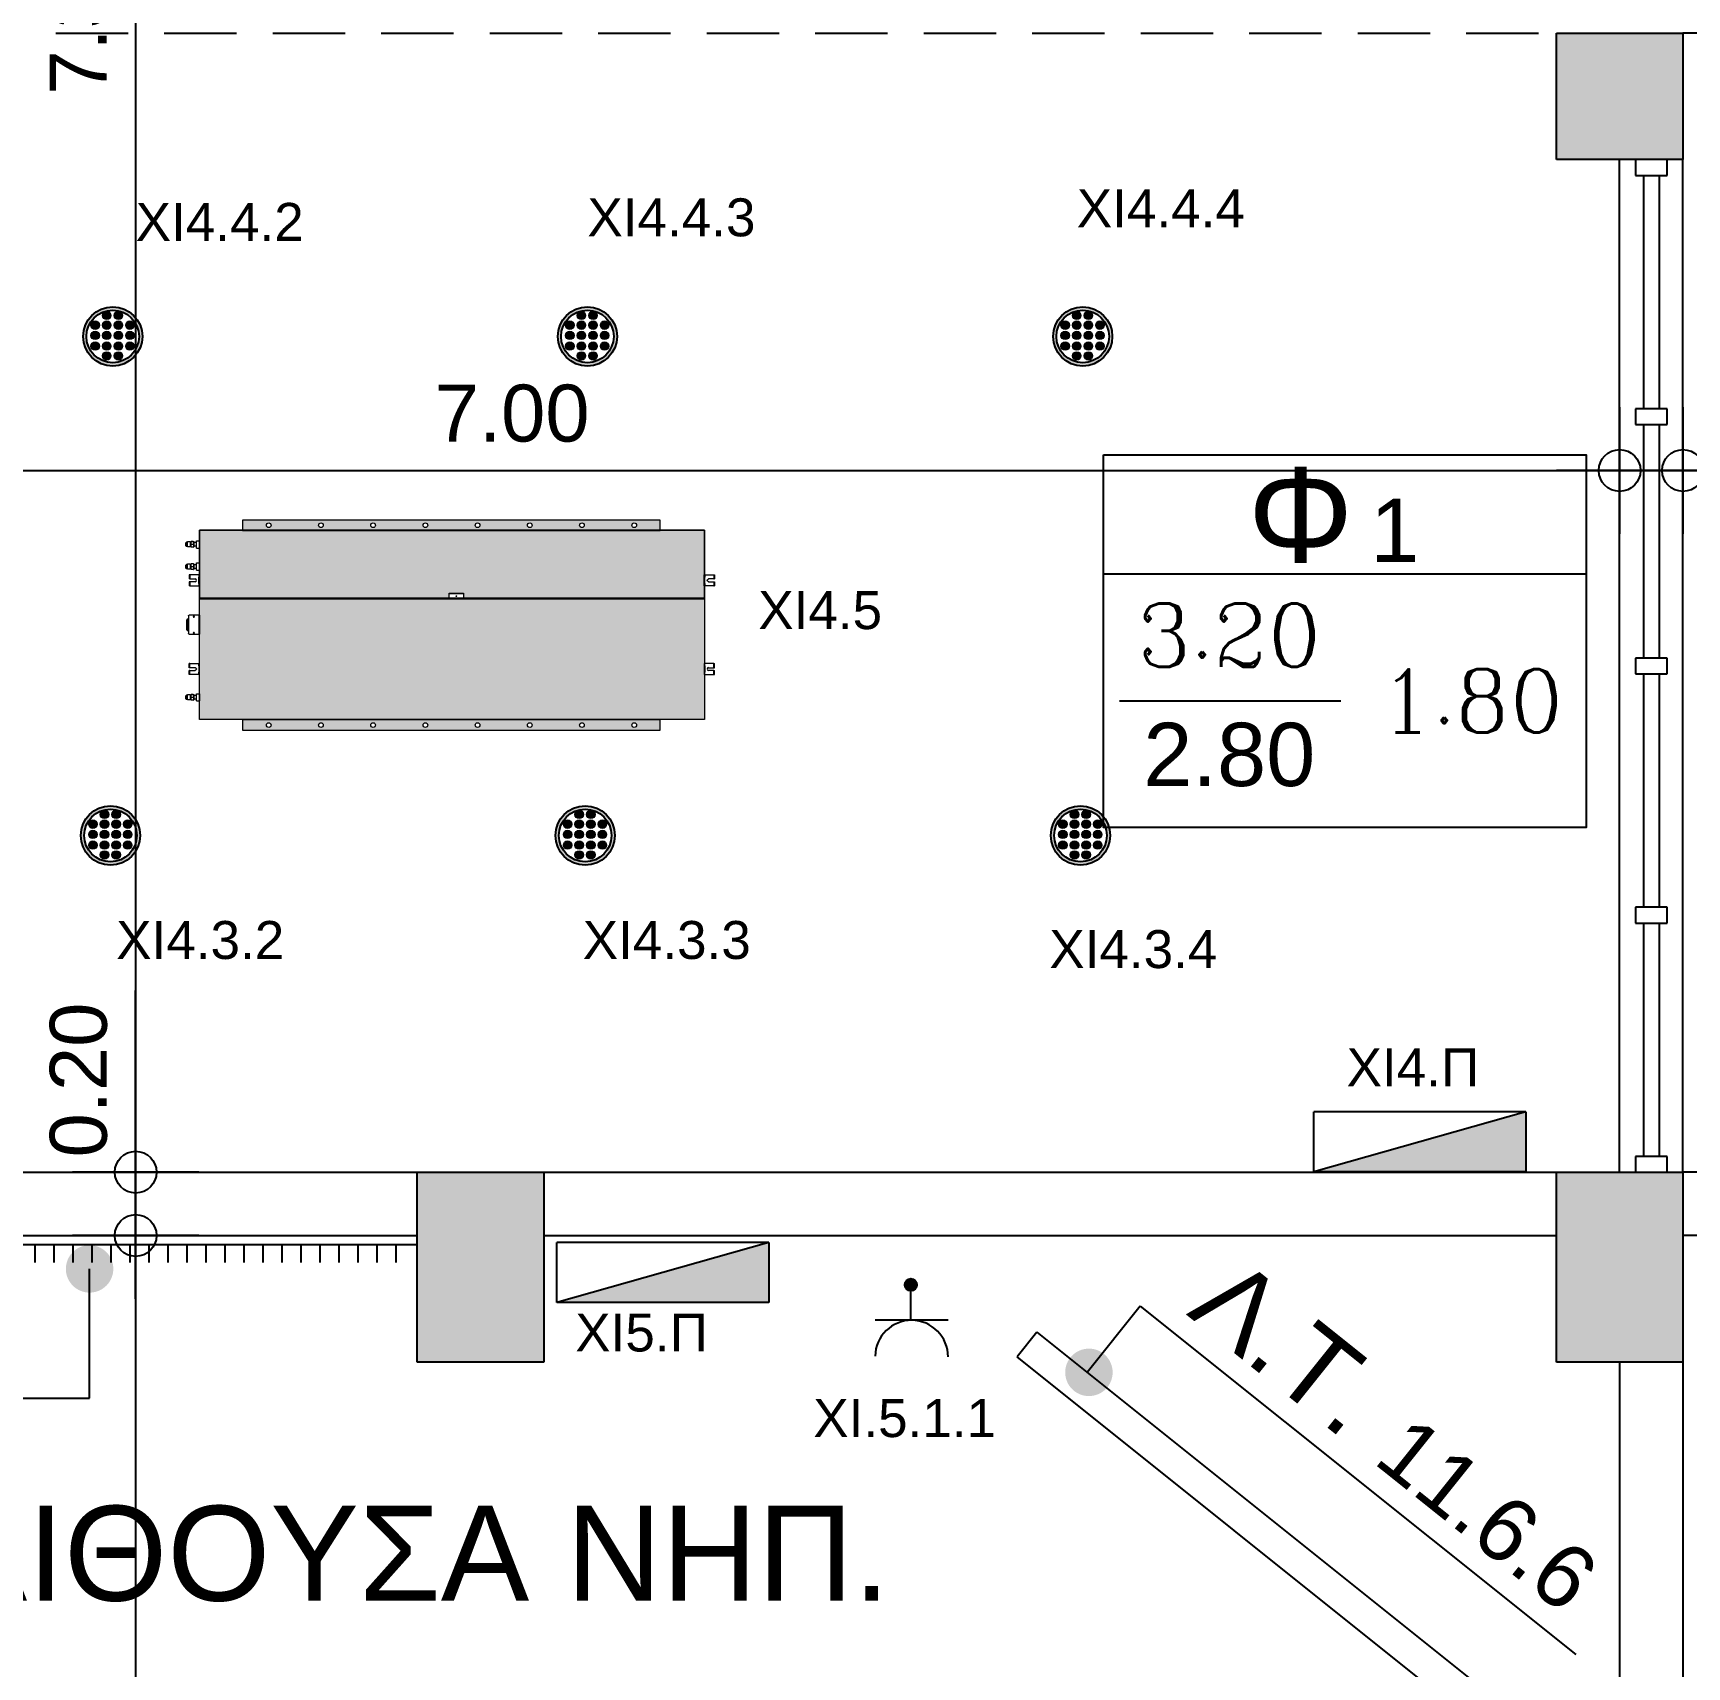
# Model space of a CAD drawing. Header units: metres. Extents: x 0 to 132, y -109 to 310.
# Drawn here: x 24.4 to 29.63, y 20.22 to 25.38 of the extents above; entities that cross this region are included whole.
import ezdxf

# ---------------------------------------------------------------- set-up
doc = ezdxf.new("R2010")
doc.units = ezdxf.units.M
doc.header["$LTSCALE"] = 0.036
doc.linetypes.add('HIDDEN', pattern=[9.525, 6.35, -3.175])
doc.layers.get('0').update_dxf_attribs({"color": 252})
doc.layers.get('Defpoints').update_dxf_attribs({"color": 252})
for name, color, linetype in [('arxitektonika', 254, 'Continuous'), ('DIMBLK', 252, 'Continuous'), ('electext', 20, 'Continuous'), ('Epipla', 252, 'Continuous'), ('HLEK-SYMBOL', 3, 'Continuous'), ('HLEK_FL001_SYMBOLS', 230, 'Continuous'), ('mihanologika text', 20, 'Continuous'), ('Parathira', 252, 'Continuous')]:
    doc.layers.add(name, color=color, linetype=linetype)
doc.layers.add('axel', color=170, linetype='Continuous', lineweight=0)
doc.styles.add('COMU-N', font='arial.ttf')
doc.styles.get("Standard").update_dxf_attribs({"font": 'arial.ttf'})
doc.styles.add('W4MS2', font='W4MS2.shx')
doc.dimstyles.new('CADWDOT', dxfattribs={"dimscale": 0.1, "dimtxt": 1.8, "dimasz": 0.08, "dimexe": 2, "dimexo": 0, "dimgap": 0.09, "dimtad": 0, "dimrnd": 0.001, "dimzin": 0, "dimdsep": 46, "dimtxsty": 'Standard', "dimblk1": 'ARTDIM', "dimblk2": 'ARTDIM', "dimsah": 1, "dimcen": 0.09, "dimdle": 0.05, "dimse1": 1, "dimse2": 1, "dimadec": 0, "dimazin": 0, "dimtfac": 1, "dimtmove": 0, "dimatfit": 3, "dimldrblk": 'ARTDIM', "dimfxl": 2, "dimtvp": 0.9999, "dimtolj": 1, "dimtzin": 0, "dimarcsym": 0})

# ---------------------------------------------------------------- blocks, each defined once
blk = doc.blocks.new('ARTDIM')
at = {"layer": 'DIMBLK'}
for p, q in [((0, -24.9975), (0, 24.9975)), ((-24.9975, 0), (24.9975, 0))]:
    blk.add_line(p, q, dxfattribs=at)
blk.add_circle((0, 0), 8.25, dxfattribs=at)
blk = doc.blocks.new('*D211')
at = {"layer": 'arxitektonika', "color": 0, "lineweight": -2}
blk.add_line((22.4262, 24.0007), (29.4102, 24.0007), dxfattribs=at)
at = {"layer": 'Defpoints', "color": 0, "transparency": 16777216}
for p in [(22.4182, 24.983), (29.4182, 24.983), (29.4182, 24.0007)]:
    blk.add_point(p, dxfattribs=at)
at = {"layer": 'arxitektonika', "color": 0, "lineweight": -2, "xscale": 0.008, "yscale": 0.008, "zscale": 0.008, "rotation": 180}
blk.add_blockref('ARTDIM', (22.4182, 24.0007), dxfattribs=at)
at = {"layer": 'arxitektonika', "color": 0, "lineweight": -2, "xscale": 0.008, "yscale": 0.008, "zscale": 0.008}
blk.add_blockref('ARTDIM', (29.4182, 24.0007), dxfattribs=at)
at = {"layer": 'arxitektonika', "color": 0, "insert": (25.9182, 24.1807), "char_height": 0.18, "attachment_point": 5}
blk.add_mtext('\\A1;7.00', dxfattribs=at)
blk = doc.blocks.new('*D212')
at = {"layer": 'arxitektonika', "color": 0, "lineweight": -2}
blk.add_line((24.7283, 29.075), (24.7283, 21.791), dxfattribs=at)
at = {"layer": 'Defpoints', "color": 0, "transparency": 16777216}
for p in [(29.2182, 29.083), (24.7283, 21.783), (29.2182, 21.783)]:
    blk.add_point(p, dxfattribs=at)
at = {"layer": 'arxitektonika', "color": 0, "lineweight": -2, "xscale": 0.008, "yscale": 0.008, "zscale": 0.008}
for p, rotation in [((24.7283, 29.083), 90), ((24.7283, 21.783), 270)]:
    blk.add_blockref('ARTDIM', p, dxfattribs=dict(at, rotation=rotation))
at = {"layer": 'arxitektonika', "color": 0, "insert": (24.5483, 25.433), "char_height": 0.18, "attachment_point": 5, "rotation": 90}
blk.add_mtext('\\A1;7.30', dxfattribs=at)
blk = doc.blocks.new('*D213')
at = {"layer": 'arxitektonika', "color": 0, "lineweight": -2}
for p, q in [((29.4262, 24.0007), (29.6102, 24.0007)), ((29.6182, 24.0007), (30.1927, 24.0007))]:
    blk.add_line(p, q, dxfattribs=at)
at = {"layer": 'Defpoints', "color": 0, "transparency": 16777216}
for p in [(29.4182, 24.983), (29.6182, 24.983), (29.6182, 24.0007)]:
    blk.add_point(p, dxfattribs=at)
at = {"layer": 'arxitektonika', "color": 0, "lineweight": -2, "xscale": 0.008, "yscale": 0.008, "zscale": 0.008, "rotation": 180}
blk.add_blockref('ARTDIM', (29.4182, 24.0007), dxfattribs=at)
at = {"layer": 'arxitektonika', "color": 0, "lineweight": -2, "xscale": 0.008, "yscale": 0.008, "zscale": 0.008}
blk.add_blockref('ARTDIM', (29.6182, 24.0007), dxfattribs=at)
at = {"layer": 'arxitektonika', "color": 0, "insert": (29.9095, 24.1807), "char_height": 0.18, "attachment_point": 5}
blk.add_mtext('\\A1;0.20', dxfattribs=at)
blk = doc.blocks.new('*D214')
at = {"layer": 'arxitektonika', "color": 0, "lineweight": -2}
blk.add_line((24.7283, 21.575), (24.7283, 14.491), dxfattribs=at)
at = {"layer": 'Defpoints', "color": 0, "transparency": 16777216}
for p in [(27.6182, 21.583), (24.7283, 14.483), (27.6182, 14.483)]:
    blk.add_point(p, dxfattribs=at)
at = {"layer": 'arxitektonika', "color": 0, "lineweight": -2, "xscale": 0.008, "yscale": 0.008, "zscale": 0.008}
for p, rotation in [((24.7283, 21.583), 90), ((24.7283, 14.483), 270)]:
    blk.add_blockref('ARTDIM', p, dxfattribs=dict(at, rotation=rotation))
at = {"layer": 'arxitektonika', "color": 0, "insert": (24.5483, 18.033), "char_height": 0.18, "attachment_point": 5, "rotation": 90}
blk.add_mtext('\\A1;7.10', dxfattribs=at)
blk = doc.blocks.new('*D215')
at = {"layer": 'arxitektonika', "color": 0, "lineweight": -2}
for p, q in [((24.7283, 21.783), (24.7283, 22.3576)), ((24.7283, 21.591), (24.7283, 21.775))]:
    blk.add_line(p, q, dxfattribs=at)
at = {"layer": 'Defpoints', "color": 0, "transparency": 16777216}
for p in [(24.7283, 21.783), (27.0036, 21.783), (27.0036, 21.583)]:
    blk.add_point(p, dxfattribs=at)
at = {"layer": 'arxitektonika', "color": 0, "lineweight": -2, "xscale": 0.008, "yscale": 0.008, "zscale": 0.008}
for p, rotation in [((24.7283, 21.783), 90), ((24.7283, 21.583), 270)]:
    blk.add_blockref('ARTDIM', p, dxfattribs=dict(at, rotation=rotation))
at = {"layer": 'arxitektonika', "color": 0, "insert": (24.5483, 22.0743), "char_height": 0.18, "attachment_point": 5, "rotation": 90}
blk.add_mtext('\\A1;0.20', dxfattribs=at)
blk = doc.blocks.new('A$C0FDF5983')
at = {"layer": 'Epipla'}
for p, q in [((3.6, 0.0699), (0.4, 0.0699)), ((2.3919, 0.0699), (2.3919, 0.0147)), ((2.4519, 0.0699), (2.4519, 0.0147)), ((2.5119, 0.0699), (2.5119, 0.0147)), ((2.5719, 0.0699), (2.5719, 0.0147)), ((2.6319, 0.0699), (2.6319, 0.0147)), ((2.6919, 0.0699), (2.6919, 0.0147)), ((2.7519, 0.0699), (2.7519, 0.0147)), ((2.8119, 0.0699), (2.8119, 0.0147)), ((2.8719, 0.0699), (2.8719, 0.0147)), ((2.9319, 0.0699), (2.9319, 0.0147)), ((2.9919, 0.0699), (2.9919, 0.0147)), ((3.0519, 0.0699), (3.0519, 0.0147)), ((3.1119, 0.0699), (3.1119, 0.0147)), ((3.1719, 0.0699), (3.1719, 0.0147)), ((3.2319, 0.0699), (3.2319, 0.0147)), ((3.2919, 0.0699), (3.2919, 0.0147)), ((3.3519, 0.0699), (3.3519, 0.0147)), ((3.4119, 0.0699), (3.4119, 0.0147)), ((3.4719, 0.0699), (3.4719, 0.0147)), ((3.5319, 0.0699), (3.5319, 0.0147)), ((5.5581, -0.2053), (5.4957, -0.2834)), ((5.5581, -0.2053), (7.2763, -1.5793)), ((7.2139, -1.6574), (5.4957, -0.2834))]:
    blk.add_line(p, q, dxfattribs=at)
blk = doc.blocks.new('*D236')
at = {"layer": 'arxitektonika', "color": 0, "lineweight": -2}
blk.add_line((29.6262, 24.0007), (40.8102, 24.0007), dxfattribs=at)
at = {"layer": 'Defpoints', "color": 0, "transparency": 16777216}
for p in [(29.6182, 24.983), (40.8182, 24.983), (40.8182, 24.0007)]:
    blk.add_point(p, dxfattribs=at)
at = {"layer": 'arxitektonika', "color": 0, "lineweight": -2, "xscale": 0.008, "yscale": 0.008, "zscale": 0.008, "rotation": 180}
blk.add_blockref('ARTDIM', (29.6182, 24.0007), dxfattribs=at)
at = {"layer": 'arxitektonika', "color": 0, "lineweight": -2, "xscale": 0.008, "yscale": 0.008, "zscale": 0.008}
blk.add_blockref('ARTDIM', (40.8182, 24.0007), dxfattribs=at)
at = {"layer": 'arxitektonika', "color": 0, "insert": (35.2182, 24.1807), "char_height": 0.18, "attachment_point": 5}
blk.add_mtext('\\A1;11.20', dxfattribs=at)
blk = doc.blocks.new('A$C66E17A82')
at = {"layer": 'Parathira'}
for p, q in [((0, 0.05), (0, -0.05)), ((0.05, 0.05), (0, 0.05)), ((0.05, -0.05), (0.05, 0.05)), ((0.05, 0.025), (0.7875, 0.025)), ((0.7875, 0.05), (0.7875, -0.05)), ((0.8375, 0.05), (0.7875, 0.05)), ((0.8375, -0.05), (0.8375, 0.05)), ((0.8375, 0.025), (1.575, 0.025)), ((1.575, 0.05), (1.575, -0.05)), ((1.625, 0.05), (1.575, 0.05)), ((1.625, -0.05), (1.625, 0.05)), ((1.625, 0.025), (2.3625, 0.025)), ((2.3625, 0.05), (2.3625, -0.05)), ((2.4125, 0.05), (2.3625, 0.05)), ((2.4125, -0.05), (2.4125, 0.05)), ((2.4125, 0.025), (3.15, 0.025)), ((3.15, 0.05), (3.15, -0.05)), ((3.2, 0.05), (3.15, 0.05)), ((3.2, -0.05), (3.2, 0.05)), ((0, -0.05), (0.05, -0.05)), ((0.05, -0.025), (0.7875, -0.025)), ((0.7875, -0.05), (0.8375, -0.05)), ((0.8375, -0.025), (1.575, -0.025)), ((1.575, -0.05), (1.625, -0.05)), ((1.625, -0.025), (2.3625, -0.025)), ((2.3625, -0.05), (2.4125, -0.05)), ((2.4125, -0.025), (3.15, -0.025)), ((3.15, -0.05), (3.2, -0.05))]:
    blk.add_line(p, q, dxfattribs=at)
blk = doc.blocks.new('A$C62FE4597')
blk.add_blockref('A$C66E17A82', (0, -0.1))
blk = doc.blocks.new('gJ6_a28')
at = {"layer": 'HLEK-SYMBOL', "color": 0, "linetype": 'Continuous'}
for p, q in [((-0.67, 0), (-0.67, 0.19)), ((-0.67, 0.19), (0, 0.19)), ((-0.67, 0), (0, 0.19)), ((0, 0.19), (0, 0)), ((-0.67, 0), (0, 0))]:
    blk.add_line(p, q, dxfattribs=at)
at = {"layer": 'HLEK-SYMBOL', "color": 0}
blk.add_solid([(-0.67, 0.19), (0, 0.19), (-0.67, 0)], dxfattribs=at)
at = {"layer": 'HLEK-SYMBOL', "color": 0, "style": 'W4MS2', "flags": 8}
blk.add_attdef('NODE_NUMBER', (0.018, 0.0914), '', height=0.1, dxfattribs=at)
blk.add_attdef('NODE_NUMBER', (0.018, 0.0914), '', height=0.1, dxfattribs=at)
blk = doc.blocks.new('gJ6_a14')
at = {"linetype": 'Continuous'}
for p, q in [((-0.1176, 0.1119), (0.113, 0.1119)), ((0, 0.1119), (0, 0))]:
    blk.add_line(p, q, dxfattribs=at)
blk.add_arc((-0.0023, 0.2279), 0.1153, 180, 358.9566, dxfattribs=at)
blk = doc.blocks.new('*X789')
at = {"color": 0}
for p, q in [((15.598, 2.587), (15.737, 2.727)), ((15.598, 2.622), (15.702, 2.727)), ((15.605, 2.559), (15.765, 2.719)), ((15.617, 2.536), (15.789, 2.707)), ((15.633, 2.516), (15.808, 2.691)), ((15.636, 2.678), (15.645, 2.687)), ((15.649, 2.691), (15.658, 2.7)), ((15.662, 2.705), (15.671, 2.714)), ((15.667, 2.674), (15.676, 2.683)), ((15.676, 2.718), (15.678, 2.721)), ((15.68, 2.687), (15.689, 2.696)), ((15.693, 2.7), (15.702, 2.709)), ((15.707, 2.714), (15.715, 2.722)), ((15.711, 2.683), (15.72, 2.691)), ((15.72, 2.727), (15.721, 2.728)), ((15.724, 2.696), (15.733, 2.705)), ((15.738, 2.709), (15.746, 2.718)), ((15.742, 2.678), (15.751, 2.687)), ((15.751, 2.722), (15.752, 2.724)), ((15.755, 2.691), (15.764, 2.7)), ((15.768, 2.705), (15.777, 2.714)), ((15.773, 2.674), (15.782, 2.683)), ((15.786, 2.687), (15.795, 2.696)), ((15.601, 2.607), (15.609, 2.616)), ((15.604, 2.646), (15.605, 2.647)), ((15.605, 2.577), (15.614, 2.585)), ((15.609, 2.652), (15.618, 2.66)), ((15.611, 2.547), (15.618, 2.554)), ((15.614, 2.621), (15.623, 2.63)), ((15.618, 2.59), (15.627, 2.599)), ((15.623, 2.665), (15.631, 2.674)), ((15.623, 2.559), (15.631, 2.568)), ((15.627, 2.634), (15.636, 2.643)), ((15.627, 2.528), (15.636, 2.537)), ((15.631, 2.603), (15.64, 2.612)), ((15.636, 2.572), (15.645, 2.581)), ((15.64, 2.647), (15.649, 2.656)), ((15.64, 2.541), (15.649, 2.55)), ((15.645, 2.616), (15.654, 2.625)), ((15.645, 2.51), (15.654, 2.519)), ((15.649, 2.585), (15.658, 2.594)), ((15.653, 2.501), (15.824, 2.672)), ((15.654, 2.66), (15.662, 2.669)), ((15.654, 2.554), (15.662, 2.563)), ((15.658, 2.63), (15.667, 2.638)), ((15.658, 2.523), (15.667, 2.532)), ((15.662, 2.599), (15.671, 2.607)), ((15.664, 2.494), (15.671, 2.501)), ((15.667, 2.568), (15.676, 2.577)), ((15.671, 2.643), (15.68, 2.652)), ((15.671, 2.537), (15.68, 2.546)), ((15.676, 2.489), (15.836, 2.648)), ((15.676, 2.612), (15.685, 2.621)), ((15.676, 2.506), (15.685, 2.515)), ((15.68, 2.581), (15.689, 2.59)), ((15.685, 2.656), (15.693, 2.665)), ((15.685, 2.55), (15.693, 2.559)), ((15.689, 2.625), (15.698, 2.634)), ((15.689, 2.519), (15.698, 2.528)), ((15.693, 2.594), (15.702, 2.603)), ((15.693, 2.488), (15.702, 2.497)), ((15.698, 2.669), (15.707, 2.678)), ((15.698, 2.563), (15.707, 2.572)), ((15.702, 2.638), (15.711, 2.647)), ((15.702, 2.532), (15.711, 2.541)), ((15.705, 2.482), (15.843, 2.62)), ((15.707, 2.607), (15.715, 2.616)), ((15.707, 2.501), (15.715, 2.51)), ((15.711, 2.577), (15.72, 2.585)), ((15.715, 2.652), (15.724, 2.66)), ((15.715, 2.546), (15.724, 2.554)), ((15.72, 2.621), (15.729, 2.63)), ((15.72, 2.515), (15.729, 2.523)), ((15.724, 2.59), (15.733, 2.599)), ((15.724, 2.484), (15.733, 2.493)), ((15.729, 2.665), (15.738, 2.674)), ((15.729, 2.559), (15.738, 2.568)), ((15.733, 2.634), (15.742, 2.643)), ((15.733, 2.528), (15.742, 2.537)), ((15.738, 2.603), (15.746, 2.612)), ((15.738, 2.497), (15.746, 2.506)), ((15.741, 2.482), (15.842, 2.584)), ((15.742, 2.572), (15.751, 2.581)), ((15.746, 2.647), (15.755, 2.656)), ((15.746, 2.541), (15.755, 2.55)), ((15.751, 2.616), (15.76, 2.625)), ((15.751, 2.51), (15.76, 2.519)), ((15.755, 2.585), (15.764, 2.594)), ((15.76, 2.66), (15.768, 2.669)), ((15.76, 2.554), (15.768, 2.563)), ((15.764, 2.63), (15.773, 2.638)), ((15.764, 2.523), (15.773, 2.532)), ((15.768, 2.599), (15.777, 2.607)), ((15.768, 2.493), (15.777, 2.501)), ((15.773, 2.568), (15.782, 2.577)), ((15.777, 2.643), (15.786, 2.652)), ((15.777, 2.537), (15.786, 2.546)), ((15.782, 2.612), (15.791, 2.621)), ((15.782, 2.506), (15.791, 2.515)), ((15.786, 2.581), (15.795, 2.59)), ((15.791, 2.656), (15.799, 2.665)), ((15.791, 2.55), (15.799, 2.559)), ((15.795, 2.625), (15.804, 2.634)), ((15.795, 2.519), (15.804, 2.528)), ((15.799, 2.594), (15.808, 2.603)), ((15.804, 2.669), (15.813, 2.678)), ((15.804, 2.563), (15.813, 2.572)), ((15.808, 2.638), (15.817, 2.647)), ((15.808, 2.532), (15.817, 2.541)), ((15.813, 2.607), (15.822, 2.616)), ((15.817, 2.577), (15.826, 2.585)), ((15.822, 2.652), (15.83, 2.66)), ((15.822, 2.546), (15.83, 2.554)), ((15.826, 2.621), (15.835, 2.63)), ((15.83, 2.59), (15.839, 2.599)), ((15.835, 2.559), (15.835, 2.56)), ((15.839, 2.634), (15.84, 2.635)), ((15.844, 2.603), (15.844, 2.603))]:
    blk.add_line(p, q, dxfattribs=at)
blk = doc.blocks.new('GJ6_A78')
at = {"layer": 'HLEK-SYMBOL', "color": 0, "linetype": 'Continuous'}
blk.add_circle((0, 0), 0.0989, dxfattribs=at)
at = {"layer": 'HLEK-SYMBOL', "color": 0, "xscale": 0.8, "yscale": 0.8, "zscale": 0.8}
blk.add_blockref('*X789', (-12.576, -2.084), dxfattribs=at)
blk = doc.blocks.new('priza')
at = {"layer": 'HLEK_FL001_SYMBOLS', "rotation": 180}
blk.add_blockref('gJ6_a14', (87.4, -100.4952), dxfattribs=at)
at = {"layer": 'HLEK_FL001_SYMBOLS', "xscale": 0.1951472641207488, "yscale": 0.1951472641207488, "zscale": 0.1951472641207488}
blk.add_blockref('GJ6_A78', (87.4, -100.4953), dxfattribs=at)
blk = doc.blocks.new('led downlight 26W xoneyto 18cm')
at = {"layer": 'HLEK_FL001_SYMBOLS'}
h = blk.add_hatch(color=256, dxfattribs=at)
h.paths.add_polyline_path([(45.0105, 62.6523, 1), (45.1976, 62.6523, 1)])
h.paths.add_polyline_path([(45.1872, 62.6523, 1), (45.0209, 62.6523, 1)], flags=16)
at = {"layer": 'HLEK_FL001_SYMBOLS', "linetype": 'Continuous', "lineweight": 0}
h = blk.add_hatch(color=11, dxfattribs=at)
h.dxf.hatch_style = 1
h.paths.add_polyline_path([(45.0985, 62.7188, 1), (45.0716, 62.7188, 1)])
h = blk.add_hatch(color=11, dxfattribs=at)
h.dxf.hatch_style = 1
h.paths.add_polyline_path([(45.1355, 62.7188, 1), (45.1087, 62.7188, 1)])
h = blk.add_hatch(color=11, dxfattribs=at)
h.dxf.hatch_style = 1
h.paths.add_polyline_path([(45.062, 62.688, 1), (45.0351, 62.688, 1)])
h = blk.add_hatch(color=11, dxfattribs=at)
h.dxf.hatch_style = 1
h.paths.add_polyline_path([(45.062, 62.6556, 1), (45.0351, 62.6556, 1)])
h = blk.add_hatch(color=11, dxfattribs=at)
h.dxf.hatch_style = 1
h.paths.add_polyline_path([(45.0985, 62.688, 1), (45.0716, 62.688, 1)])
h = blk.add_hatch(color=11, dxfattribs=at)
h.dxf.hatch_style = 1
h.paths.add_polyline_path([(45.0985, 62.6556, 1), (45.0716, 62.6556, 1)])
h = blk.add_hatch(color=11, dxfattribs=at)
h.dxf.hatch_style = 1
h.paths.add_polyline_path([(45.1355, 62.688, 1), (45.1087, 62.688, 1)])
h = blk.add_hatch(color=11, dxfattribs=at)
h.dxf.hatch_style = 1
h.paths.add_polyline_path([(45.1355, 62.6556, 1), (45.1087, 62.6556, 1)])
h = blk.add_hatch(color=11, dxfattribs=at)
h.dxf.hatch_style = 1
h.paths.add_polyline_path([(45.172, 62.688, 1), (45.1452, 62.688, 1)])
h = blk.add_hatch(color=11, dxfattribs=at)
h.dxf.hatch_style = 1
h.paths.add_polyline_path([(45.172, 62.6556, 1), (45.1452, 62.6556, 1)])
h = blk.add_hatch(color=11, dxfattribs=at)
h.dxf.hatch_style = 1
h.paths.add_polyline_path([(45.062, 62.6219, 1), (45.0351, 62.6219, 1)])
h = blk.add_hatch(color=11, dxfattribs=at)
h.dxf.hatch_style = 1
h.paths.add_polyline_path([(45.0985, 62.6219, 1), (45.0716, 62.6219, 1)])
h = blk.add_hatch(color=11, dxfattribs=at)
h.dxf.hatch_style = 1
h.paths.add_polyline_path([(45.1355, 62.6219, 1), (45.1087, 62.6219, 1)])
h = blk.add_hatch(color=11, dxfattribs=at)
h.dxf.hatch_style = 1
h.paths.add_polyline_path([(45.172, 62.6219, 1), (45.1452, 62.6219, 1)])
h = blk.add_hatch(color=11, dxfattribs=at)
h.dxf.hatch_style = 1
h.paths.add_polyline_path([(45.0985, 62.5906, 1), (45.0716, 62.5906, 1)])
h = blk.add_hatch(color=11, dxfattribs=at)
h.dxf.hatch_style = 1
h.paths.add_polyline_path([(45.1355, 62.5906, 1), (45.1087, 62.5906, 1)])
at = {"layer": 'HLEK_FL001_SYMBOLS'}
for radius in [0.0936, 0.0831]:
    blk.add_circle((45.1041, 62.6523), radius, dxfattribs=at)
at = {"layer": 'HLEK_FL001_SYMBOLS', "linetype": 'Continuous', "lineweight": 0}
for centre in [(45.0851, 62.7188), (45.1221, 62.7188), (45.0486, 62.688), (45.0486, 62.6556), (45.0851, 62.688), (45.0851, 62.6556), (45.1221, 62.688), (45.1221, 62.6556), (45.1586, 62.688), (45.1586, 62.6556), (45.0486, 62.6219), (45.0851, 62.6219), (45.1221, 62.6219), (45.1586, 62.6219), (45.0851, 62.5906), (45.1221, 62.5906)]:
    blk.add_circle(centre, 0.0134, dxfattribs=at)
blk = doc.blocks.new('A$C5A126718')
at = {"layer": 'axel'}
for p, q in [((-0.0317, 0.0343), (-0.0317, 0.0321)), ((-0.0301, 0.0343), (-0.0317, 0.0343)), ((-0.0317, 0.0321), (-0.0317, 0.0236)), ((-0.0317, 0.0321), (-0.0301, 0.0321)), ((-0.0317, 0.0236), (-0.0301, 0.0236)), ((-0.0317, 0.0236), (-0.0317, 0.0214)), ((-0.0301, 0.0214), (-0.0317, 0.0214)), ((-0.0301, 0.0129), (-0.0317, 0.0129)), ((-0.0317, 0.0129), (-0.0317, 0.0107)), ((-0.0317, 0.0107), (-0.0301, 0.0107)), ((-0.0317, 0.0107), (-0.0317, 0.0021)), ((-0.0317, 0.0021), (-0.0301, 0.0021)), ((-0.0317, 0.0021), (-0.0317, 0)), ((-0.0301, 0), (-0.0317, 0)), ((-0.0012, 0.0343), (-0.0301, 0.0343)), ((-0.0301, 0.0343), (-0.0301, 0.0321)), ((-0.0301, 0.0321), (-0.0301, 0.0236)), ((-0.0301, 0.0236), (-0.0301, 0.0214)), ((-0.0301, 0.0214), (-0.0131, 0.0214)), ((-0.0301, 0.0129), (-0.0301, 0.0107)), ((-0.0131, 0.0129), (-0.0301, 0.0129)), ((-0.0301, 0.0107), (-0.0301, 0.0021)), ((-0.0301, 0.0021), (-0.0301, 0)), ((-0.0301, 0), (-0.0012, 0)), ((-0.0012, 0.0343), (0, 0.0343)), ((-0.0012, 0.0343), (-0.0012, 0.033)), ((-0.0012, 0.033), (-0.0012, 0.03)), ((-0.0012, 0.03), (-0.0012, 0.0271)), ((-0.0012, 0.0271), (0, 0.0271)), ((-0.0012, 0.027), (-0.0012, 0.0271)), ((-0.0012, 0.0073), (-0.0012, 0.027)), ((-0.0012, 0.0071), (-0.0012, 0.0073)), ((-0.0012, 0.0071), (0, 0.0071)), ((-0.0012, 0.0071), (-0.0012, 0.0043)), ((-0.0012, 0.0043), (-0.0012, 0.0013)), ((-0.0012, 0.0013), (-0.0012, 0)), ((-0.0012, 0), (0, 0)), ((0.0004, 0.0271), (0.0004, 0.0343)), ((0.0004, 0.0271), (0.0004, 0.0343)), ((0.0004, 0.0211), (0.0004, 0.0271)), ((0.0004, 0.0211), (0.0004, 0.0271)), ((0.0004, 0.0207), (0.0004, 0.0211)), ((0.0004, 0.0207), (0.0004, 0.0211)), ((0.0004, 0.0186), (0.0004, 0.0207)), ((0.0004, 0.0186), (0.0004, 0.0207)), ((0.0004, 0.0157), (0.0004, 0.0186)), ((0.0004, 0.0157), (0.0004, 0.0186)), ((0.0004, 0.0136), (0.0004, 0.0157)), ((0.0004, 0.0136), (0.0004, 0.0157)), ((0.0004, 0.0132), (0.0004, 0.0136)), ((0.0004, 0.0132), (0.0004, 0.0136)), ((0.0004, 0.0071), (0.0004, 0.0132)), ((0.0004, 0.0071), (0.0004, 0.0132)), ((0.0004, 0), (0.0004, 0.0071)), ((0.0004, 0), (0.0004, 0.0071))]:
    blk.add_line(p, q, dxfattribs=at)
blk.add_arc((-0.0131, 0.0171), 0.00429, 270, 90, dxfattribs=at)
blk = doc.blocks.new('A$C3A54651E')
at = {"layer": 'axel'}
for p, q in [((0.0091, 0.0228), (0, 0.0228)), ((0, 0.0228), (0, 0)), ((0.0091, 0), (0, 0)), ((0.0091, 0), (0.0091, 0.0228)), ((0.0091, 0.0171), (0.0162, 0.0171)), ((0.0091, 0.0057), (0.0162, 0.0057)), ((0.0162, 0.019), (0.0166, 0.0193)), ((0.0162, 0.0038), (0.0162, 0.019)), ((0.0162, 0.0038), (0.0166, 0.0035)), ((0.0166, 0.0035), (0.0166, 0.0193)), ((0.0166, 0.0193), (0.0184, 0.0193)), ((0.0166, 0.0035), (0.0184, 0.0035)), ((0.0184, 0.02), (0.0184, 0.0199)), ((0.0184, 0.02), (0.0184, 0.02)), ((0.0184, 0.0199), (0.0184, 0.0193)), ((0.0184, 0.0193), (0.0184, 0.0153)), ((0.0184, 0.0153), (0.0184, 0.0067)), ((0.0184, 0.0067), (0.0184, 0.0035)), ((0.0184, 0.0035), (0.0184, 0.0028)), ((0.0184, 0.0028), (0.0184, 0.0028)), ((0.0191, 0.0202), (0.0254, 0.0202)), ((0.0191, 0.0197), (0.0254, 0.0197)), ((0.0191, 0.0109), (0.0254, 0.0109)), ((0.0191, 0.0026), (0.0254, 0.0026)), ((0.0262, 0.0199), (0.0262, 0.02)), ((0.0262, 0.02), (0.0262, 0.02)), ((0.0262, 0.0182), (0.0262, 0.0199)), ((0.0262, 0.0153), (0.0262, 0.0182)), ((0.0262, 0.0182), (0.0284, 0.0182)), ((0.0262, 0.0067), (0.0262, 0.0153)), ((0.0262, 0.0046), (0.0262, 0.0067)), ((0.0262, 0.0028), (0.0262, 0.0046)), ((0.0262, 0.0046), (0.0284, 0.0046)), ((0.0262, 0.0028), (0.0262, 0.0028)), ((0.0284, 0.0193), (0.037, 0.0193)), ((0.0284, 0.0182), (0.0284, 0.0193)), ((0.0284, 0.0046), (0.0284, 0.0182)), ((0.0284, 0.0035), (0.0284, 0.0046)), ((0.0284, 0.0035), (0.037, 0.0035)), ((0.037, 0.0035), (0.037, 0.0193)), ((0.0373, 0.019), (0.037, 0.0193)), ((0.0373, 0.0037), (0.037, 0.0035)), ((0.0373, 0.0182), (0.0373, 0.019)), ((0.0373, 0.0046), (0.0373, 0.0182)), ((0.0373, 0.0182), (0.0403, 0.0182)), ((0.0373, 0.0037), (0.0373, 0.0046)), ((0.0373, 0.0046), (0.0403, 0.0046)), ((0.0403, 0.0046), (0.0403, 0.0182)), ((0.0423, 0.0162), (0.0403, 0.0182)), ((0.0423, 0.0066), (0.0403, 0.0046)), ((0.0423, 0.0066), (0.0423, 0.0162))]:
    blk.add_line(p, q, dxfattribs=at)
for points in [[(0.0191, 0.0202, 0.004311), (0.019, 0.0202, 0.005535), (0.0188, 0.0202, 0.007292), (0.0187, 0.0201, 0.009929), (0.0186, 0.0201), (0.0186, 0.0201, 0.019665), (0.0185, 0.02, 0.032685), (0.0184, 0.02, 0.060642), (0.0184, 0.02), (0.0184, 0.02)], [(0.0184, 0.0199, 0.159929), (0.0184, 0.0199, 0.090191), (0.0184, 0.0199, 0.0462), (0.0184, 0.0199, 0.02623), (0.0185, 0.0198), (0.0186, 0.0198, 0.013719), (0.0187, 0.0198, 0.009481), (0.0188, 0.0198, 0.006867), (0.0189, 0.0197, 0.005151), (0.0191, 0.0197)], [(0.0191, 0.0197, 0.015295), (0.0188, 0.0186, 0.017604), (0.0186, 0.0175), (0.0185, 0.0169, 0.02245), (0.0184, 0.0158), (0.0184, 0.0153)], [(0.0184, 0.0153, 0.023182), (0.0184, 0.0142, 0.022013), (0.0186, 0.0131), (0.0187, 0.0125, 0.017076), (0.0189, 0.0114), (0.0191, 0.0109)], [(0.0191, 0.0109, 0.016103), (0.0188, 0.0098, 0.018613), (0.0186, 0.0088), (0.0185, 0.0083, 0.023826), (0.0184, 0.0072), (0.0184, 0.0067)], [(0.0184, 0.0067, 0.024647), (0.0184, 0.0057, 0.023359), (0.0186, 0.0046), (0.0187, 0.0041, 0.018023), (0.0189, 0.0031), (0.0191, 0.0026)], [(0.0191, 0.0026, -0.004311), (0.019, 0.0026, -0.005535), (0.0188, 0.0026, -0.007292), (0.0187, 0.0027, -0.009929), (0.0186, 0.0027), (0.0186, 0.0027, -0.019665), (0.0185, 0.0027, -0.032685), (0.0184, 0.0028, -0.060642), (0.0184, 0.0028), (0.0184, 0.0028)], [(0.0262, 0.02, 0.102242), (0.0262, 0.02, 0.051435), (0.0261, 0.02, 0.028507), (0.0261, 0.0201, 0.01755), (0.026, 0.0201), (0.0259, 0.0201, 0.009159), (0.0258, 0.0201, 0.006785), (0.0257, 0.0202, 0.005184), (0.0255, 0.0202), (0.0254, 0.0202)], [(0.0254, 0.0197, 0.004812), (0.0256, 0.0197, 0.00636), (0.0258, 0.0198, 0.008685), (0.0259, 0.0198, 0.012384), (0.026, 0.0198), (0.0261, 0.0198, 0.023143), (0.0261, 0.0199, 0.039656), (0.0262, 0.0199, 0.07579), (0.0262, 0.0199, 0.144125), (0.0262, 0.0199)], [(0.0262, 0.0153, 0.023214), (0.0262, 0.0164, 0.02204), (0.026, 0.0175), (0.0259, 0.018, 0.017046), (0.0256, 0.0191), (0.0254, 0.0197)], [(0.0254, 0.0109, 0.01528), (0.0258, 0.012, 0.017585), (0.026, 0.013), (0.0261, 0.0136, 0.022468), (0.0262, 0.0147), (0.0262, 0.0153)], [(0.0262, 0.0067, 0.024685), (0.0262, 0.0078, 0.023392), (0.026, 0.0088), (0.0259, 0.0093, 0.017988), (0.0256, 0.0103), (0.0254, 0.0109)], [(0.0254, 0.0026, 0.016073), (0.0258, 0.0036, 0.018575), (0.026, 0.0046), (0.0261, 0.0052, 0.023861), (0.0262, 0.0062), (0.0262, 0.0067)], [(0.0262, 0.0028, -0.102242), (0.0262, 0.0028, -0.051435), (0.0261, 0.0028, -0.028507), (0.0261, 0.0027, -0.01755), (0.026, 0.0027), (0.0259, 0.0027, -0.009159), (0.0258, 0.0026, -0.006785), (0.0257, 0.0026, -0.005184), (0.0255, 0.0026), (0.0254, 0.0026)]]:
    blk.add_lwpolyline(points, format="xyb", dxfattribs=at)
blk = doc.blocks.new('A$C531E15D6')
at = {"layer": 'axel'}
for p, q in [((-0.0003, 0.0241), (-0.0003, -0.0359)), ((-0.0003, 0.0241), (0.0009, 0.0241)), ((-0.0003, 0.0134), (0, 0.0134)), ((-0.0003, 0.0113), (0, 0.0113)), ((-0.0003, 0.0066), (-0.0003, 0.0031)), ((-0.0003, 0.0066), (-0.0003, 0.0031)), ((0, 0.0059), (-0.0003, 0.0059)), ((-0.0003, 0.0031), (-0.0003, -0.0276)), ((0.0021, 0.0241), (0, 0.022)), ((0, 0.0059), (0, 0.022)), ((0, -0.0059), (0, 0.0059)), ((0, -0.0059), (0, 0.0059)), ((0.0012, 0.0241), (0.0009, 0.0241)), ((0.0012, 0.0241), (0.0009, 0.0241)), ((0.0012, 0.0241), (0.0021, 0.0241)), ((0.0021, 0.0241), (0.0321, 0.0241)), ((0.0021, 0.0241), (0.0321, 0.0241)), ((0.0321, 0.0241), (0.0343, 0.022)), ((0.0343, 0.022), (0.0343, 0.0134)), ((0.0343, 0.022), (0.0343, 0.0134)), ((0.0343, 0.0134), (0.0343, -0.0251)), ((0.0343, 0.0134), (0.0343, -0.0251)), ((0.038, 0.0127), (0.0343, 0.0128)), ((0.0347, 0.0056), (0.0343, 0.0056)), ((0.0347, 0.0056), (0.0347, -0.0059)), ((0.0357, 0.0099), (0.0357, 0.0045)), ((0.04, 0.0099), (0.0357, 0.0099)), ((0.0357, 0.0045), (0.0357, 0.0038)), ((0.0357, 0.0045), (0.0357, 0.0038)), ((0.0357, 0.0038), (0.0357, -0.0059)), ((0.0357, 0.0038), (0.0357, -0.0059)), ((0.038, 0.0127), (0.038, 0.0099)), ((0.04, 0.0099), (0.04, -0.0059)), ((0, -0.0176), (-0.0003, -0.0176)), ((-0.0003, -0.023), (0, -0.023)), ((-0.0003, -0.0251), (0, -0.0251)), ((-0.0003, -0.0276), (-0.0003, -0.0312)), ((-0.0003, -0.0276), (-0.0003, -0.0312)), ((-0.0003, -0.0359), (0.0021, -0.0359)), ((0, -0.0176), (0, -0.0059)), ((0, -0.0176), (0, -0.0059)), ((0, -0.0337), (0, -0.0176)), ((0.0021, -0.0359), (0, -0.0337)), ((0.0321, -0.0359), (0.0021, -0.0359)), ((0.0321, -0.0359), (0.0021, -0.0359)), ((0.0343, -0.0337), (0.0321, -0.0359)), ((0.0347, -0.0173), (0.0343, -0.0173)), ((0.038, -0.0244), (0.0343, -0.0245)), ((0.0343, -0.0251), (0.0343, -0.0337)), ((0.0343, -0.0251), (0.0343, -0.0337)), ((0.0347, -0.0059), (0.0347, -0.0173)), ((0.0357, -0.0059), (0.0357, -0.0155)), ((0.0357, -0.0059), (0.0357, -0.0155)), ((0.0357, -0.0155), (0.0357, -0.0162)), ((0.0357, -0.0155), (0.0357, -0.0162)), ((0.0357, -0.0162), (0.0357, -0.0216)), ((0.04, -0.0216), (0.0357, -0.0216)), ((0.038, -0.0244), (0.038, -0.0216)), ((0.04, -0.0059), (0.04, -0.0216))]:
    blk.add_line(p, q, dxfattribs=at)
for centre, radius in [((0.0171, 0.0199), 0.00214), ((0.0171, 0.0199), 0.00111), ((0.0171, -0.0316), 0.00214), ((0.0171, -0.0316), 0.00111)]:
    blk.add_circle(centre, radius, dxfattribs=at)
for centre, radius, start, end in [((0.0321, 0.022), 0.00214, 0, 90), ((0.0346, 0.0045), 0.00107, 0, 89.5416), ((0.0321, -0.0337), 0.00214, 270, 0), ((0.0346, -0.0162), 0.00107, 270.4584, 0)]:
    blk.add_arc(centre, radius, start, end, dxfattribs=at)
blk = doc.blocks.new('FCU 10 KANALATO')
at = {"layer": 'axel'}
h = blk.add_hatch(color=211, dxfattribs=at)
h.paths.add_polyline_path([(47988.1338, 13560.164), (47988.1338, 13560.197), (47986.8138, 13560.197), (47986.8138, 13560.164)])
h.paths.add_polyline_path([(47987.5563, 13560.1878, -1), (47987.5563, 13560.1731, -1)], flags=16)
h.paths.add_polyline_path([(47987.3913, 13560.1731, -1), (47987.3913, 13560.1878, -1)], flags=16)
h.paths.add_polyline_path([(47987.7213, 13560.1878, -1), (47987.7213, 13560.1731, -1)], flags=16)
h.paths.add_polyline_path([(47987.2263, 13560.1731, -1), (47987.2263, 13560.1878, -1)], flags=16)
h.paths.add_polyline_path([(47987.8863, 13560.1878, -1), (47987.8863, 13560.1731, -1)], flags=16)
h.paths.add_polyline_path([(47987.0613, 13560.1731, -1), (47987.0613, 13560.1878, -1)], flags=16)
h.paths.add_polyline_path([(47988.0513, 13560.1878, -1), (47988.0513, 13560.1731, -1)], flags=16)
h.paths.add_polyline_path([(47986.8963, 13560.1731, -1), (47986.8963, 13560.1878, -1)], flags=16)
for color, points in [(150, [(47986.6743, 13560.1633), (47986.6743, 13560.0206), (47986.6751, 13560.0206), (47986.6751, 13560.0135), (47986.6751, 13560.0074), (47986.6751, 13560.007), (47986.6751, 13560.002), (47986.6751, 13559.9935), (47986.6751, 13559.9863), (47986.6743, 13559.9863), (47986.6743, 13559.782), (47987.7792, 13559.782), (47988.2671, 13559.782), (47988.2671, 13559.782), (47988.2704, 13559.782), (47988.2704, 13560.1633)]), (151, [(47988.2705, 13559.5646), (47988.2705, 13559.5982), (47988.2705, 13559.5982), (47988.2705, 13559.621), (47988.2705, 13559.621), (47988.2705, 13559.6682), (47988.2705, 13559.6682), (47988.2705, 13559.691), (47988.2705, 13559.691), (47988.2705, 13559.7061), (47988.2705, 13559.7061), (47988.2705, 13559.7132), (47988.2705, 13559.7193), (47988.2705, 13559.7196), (47988.2705, 13559.7246), (47988.2705, 13559.7332), (47988.2705, 13559.7403), (47988.2705, 13559.7403), (47988.2705, 13559.7785), (47987.4805, 13559.7785), (47987.4805, 13559.7638), (47987.4362, 13559.7638), (47987.4362, 13559.7785), (47986.6743, 13559.7785), (47986.6743, 13559.7403), (47986.6751, 13559.7403), (47986.6751, 13559.7332), (47986.6751, 13559.7271), (47986.6751, 13559.7218), (47986.6751, 13559.7193), (47986.6751, 13559.7132), (47986.6751, 13559.7061), (47986.6743, 13559.7061), (47986.6743, 13559.5646)])]:
    blk.add_hatch(color=color, dxfattribs=at).paths.add_polyline_path(points)
h = blk.add_hatch(color=211, dxfattribs=at)
h.paths.add_polyline_path([(47988.1338, 13559.5327), (47988.1338, 13559.5657), (47986.8138, 13559.5657), (47986.8138, 13559.5327)])
h.paths.add_polyline_path([(47987.5563, 13559.5565, -1), (47987.5563, 13559.5418, -1)], flags=16)
h.paths.add_polyline_path([(47987.3913, 13559.5418, -1), (47987.3913, 13559.5565, -1)], flags=16)
h.paths.add_polyline_path([(47987.7213, 13559.5565, -1), (47987.7213, 13559.5418, -1)], flags=16)
h.paths.add_polyline_path([(47987.2263, 13559.5418, -1), (47987.2263, 13559.5565, -1)], flags=16)
h.paths.add_polyline_path([(47987.8863, 13559.5565, -1), (47987.8863, 13559.5418, -1)], flags=16)
h.paths.add_polyline_path([(47987.0613, 13559.5418, -1), (47987.0613, 13559.5565, -1)], flags=16)
h.paths.add_polyline_path([(47988.0513, 13559.5565, -1), (47988.0513, 13559.5418, -1)], flags=16)
h.paths.add_polyline_path([(47986.8963, 13559.5418, -1), (47986.8963, 13559.5565, -1)], flags=16)
for p, q in [((47986.6743, 13559.782), (47987.7792, 13559.782)), ((47986.6743, 13559.7804), (47987.7792, 13559.7804)), ((47986.6743, 13559.78), (47987.7816, 13559.78)), ((47987.7349, 13559.7785), (47986.6743, 13559.7785)), ((47987.4362, 13559.7785), (47987.4362, 13559.78)), ((47987.4362, 13559.7638), (47987.4362, 13559.7785)), ((47987.4805, 13559.7785), (47987.4805, 13559.78)), ((47987.4805, 13559.7785), (47987.4805, 13559.7638)), ((47988.2705, 13559.7785), (47987.7329, 13559.7785)), ((47987.7792, 13559.782), (47988.2671, 13559.782)), ((47987.7792, 13559.7804), (47988.2705, 13559.7804)), ((47987.7792, 13559.78), (47988.2705, 13559.78)), ((47987.4362, 13559.766), (47987.4805, 13559.766)), ((47987.4805, 13559.7638), (47987.4362, 13559.7638))]:
    blk.add_line(p, q, dxfattribs=at)
at = {"layer": 'axel', "linetype": 'Continuous'}
for points in [[(47986.8138, 13560.164), (47988.1338, 13560.164), (47988.1338, 13560.197), (47986.8138, 13560.197)], [(47986.8138, 13559.5327), (47988.1338, 13559.5327), (47988.1338, 13559.5657), (47986.8138, 13559.5657)]]:
    blk.add_lwpolyline(points, close=True, dxfattribs=at)
at = {"layer": 'axel'}
for points in [[(47986.6743, 13560.1633), (47988.2704, 13560.1633), (47988.2704, 13559.782), (47986.6743, 13559.782)], [(47986.6743, 13560.1633), (47988.2705, 13560.1633), (47988.2705, 13559.5646), (47986.6743, 13559.5646)], [(47986.6743, 13559.5646), (47988.2705, 13559.5646), (47988.2705, 13559.7785), (47986.6743, 13559.7785)]]:
    blk.add_lwpolyline(points, close=True, dxfattribs=at)
at = {"layer": 'axel', "linetype": 'Continuous'}
for centre in [(47986.8963, 13560.1805), (47987.0613, 13560.1805), (47987.2263, 13560.1805), (47987.3913, 13560.1805), (47987.5563, 13560.1805), (47987.7213, 13560.1805), (47987.8863, 13560.1805), (47988.0513, 13560.1805), (47986.8963, 13559.5492), (47987.0613, 13559.5492), (47987.2263, 13559.5492), (47987.3913, 13559.5492), (47987.5563, 13559.5492), (47987.7213, 13559.5492), (47987.8863, 13559.5492), (47988.0513, 13559.5492)]:
    blk.add_circle(centre, 0.00739, dxfattribs=at)
at = {"layer": 'axel'}
blk.add_circle((47987.4583, 13559.7731), 0.00111, dxfattribs=at)
at = {"xscale": -1, "rotation": 180}
for name, p in [('A$C3A54651E', (47988.2705, 13560.1043)), ('A$C531E15D6', (47988.2708, 13559.8575)), ('A$C5A126718', (47986.6746, 13559.7403)), ('A$C3A54651E', (47988.2705, 13559.691)), ('A$C3A54651E', (47988.2705, 13559.621))]:
    blk.add_blockref(name, p, dxfattribs=at)
blk.add_blockref('A$C5A126718', (47986.6746, 13559.9863))
at = {"xscale": -1}
blk.add_blockref('A$C5A126718', (47988.271, 13559.9863), dxfattribs=at)
at = {"rotation": 180}
blk.add_blockref('A$C5A126718', (47988.271, 13559.7403), dxfattribs=at)

msp = doc.modelspace()

# ---------------------------------------------------------------- hatches: boundary and pattern name
at = {"layer": 'arxitektonika'}
for points in [[(29.6182, 25.383), (29.2182, 25.383), (29.2182, 24.983), (29.6182, 24.983)], [(25.6182, 21.183), (26.0182, 21.183), (26.0182, 21.783), (25.6182, 21.783)], [(29.2182, 21.183), (29.6182, 21.183), (29.6182, 21.783), (29.2182, 21.783)]]:
    msp.add_hatch(color=256, dxfattribs=at).paths.add_polyline_path(points)
h = msp.add_hatch(color=256, dxfattribs=at)
h.paths.add_polyline_path([(24.5827, 21.4774), (24.6577, 21.4774, 0.414214), (24.5827, 21.5524)])
h.paths.add_polyline_path([(24.5077, 21.4774), (24.5827, 21.4774), (24.5827, 21.5524, 0.414214)])
h.paths.add_polyline_path([(24.5827, 21.4024), (24.5827, 21.4774), (24.5077, 21.4774, 0.414214)])
h.paths.add_polyline_path([(24.5827, 21.4024, 0.414214), (24.6577, 21.4774), (24.5827, 21.4774)])
h = msp.add_hatch(color=256, dxfattribs=at)
h.paths.add_polyline_path([(27.7409, 21.1504), (27.6659, 21.1504, 0.414214), (27.7409, 21.0754)])
h.paths.add_polyline_path([(27.8159, 21.1504), (27.7409, 21.1504), (27.7409, 21.0754, 0.414214)])
h.paths.add_polyline_path([(27.7409, 21.2254), (27.7409, 21.1504), (27.8159, 21.1504, 0.414214)])
h.paths.add_polyline_path([(27.7409, 21.2254, 0.414214), (27.6659, 21.1504), (27.7409, 21.1504)])

# ---------------------------------------------------------------- linework, layer by layer
at = {"layer": 'arxitektonika', "linetype": 'HIDDEN'}
for p, q in [((22.4182, 25.383), (29.2182, 25.383)), ((32.8182, 25.383), (29.6182, 25.383))]:
    msp.add_line(p, q, dxfattribs=at)
at = {"layer": 'arxitektonika'}
for p, q in [((29.2182, 25.383), (29.6182, 25.383)), ((29.2182, 24.983), (29.2182, 25.383)), ((29.6182, 25.383), (29.6182, 24.983)), ((29.6182, 24.983), (29.2182, 24.983)), ((29.4182, 21.783), (29.4182, 24.983)), ((29.6182, 21.783), (29.6182, 24.983)), ((29.3121, 23.6727), (27.7871, 23.6727)), ((27.8371, 23.2727), (28.5371, 23.2727)), ((22.4182, 21.783), (25.6182, 21.783)), ((25.6182, 21.783), (26.0182, 21.783)), ((25.6182, 21.183), (25.6182, 21.783)), ((26.0182, 21.783), (26.0182, 21.183)), ((26.0182, 21.783), (29.2182, 21.783)), ((29.2182, 21.783), (29.6182, 21.783)), ((29.2182, 21.183), (29.2182, 21.783)), ((29.6182, 21.783), (29.6182, 21.183)), ((29.8182, 21.783), (29.6182, 21.783)), ((22.4182, 21.583), (25.6182, 21.583)), ((26.0182, 21.583), (29.2182, 21.583)), ((29.8182, 21.583), (29.6182, 21.583)), ((24.5827, 21.0684), (24.5827, 21.4774)), ((24.5827, 21.0684), (24.5827, 21.4774)), ((27.9025, 21.3595), (27.7354, 21.1504)), ((27.9025, 21.3595), (29.2797, 20.2582)), ((26.0182, 21.183), (25.6182, 21.183)), ((29.6182, 21.183), (29.2182, 21.183)), ((29.4182, 21.183), (29.4182, 14.783)), ((29.6182, 21.183), (29.6182, 14.783)), ((22.7175, 21.0684), (24.5827, 21.0684))]:
    msp.add_line(p, q, dxfattribs=at)
msp.add_lwpolyline([(27.7871, 24.0505), (29.3121, 24.0505), (29.3121, 22.8727), (27.7871, 22.8727), (27.7871, 24.0505)], dxfattribs=at)

# ---------------------------------------------------------------- block references
at = {"layer": 'arxitektonika', "rotation": 270}
msp.add_blockref('A$C62FE4597', (29.6182, 24.983), dxfattribs=at)
at = {"layer": 'arxitektonika'}
msp.add_blockref('A$C0FDF5983', (22.0182, 21.483), dxfattribs=at)
at = {"layer": 'axel', "rotation": 180}
msp.add_blockref('FCU 10 KANALATO', (48013.2001, 13583.3766), dxfattribs=at)
at = {"layer": 'HLEK_FL001_SYMBOLS', "linetype": 'Continuous', "lineweight": 0}
for p in [(-20.4483, -38.228), (-18.9482, -38.228), (-17.3828, -38.228), (-20.4554, -39.8051), (-18.9553, -39.8051), (-17.3899, -39.8051)]:
    msp.add_blockref('led downlight 26W xoneyto 18cm', p, dxfattribs=at)
at = {"layer": 'HLEK_FL001_SYMBOLS', "rotation": 180}
for p in [(28.452, 21.9742), (26.0592, 21.5607)]:
    msp.add_blockref('gJ6_a28', p, dxfattribs=at)
at = {"layer": 'HLEK_FL001_SYMBOLS'}
msp.add_blockref('priza', (-60.2218, 121.9226), dxfattribs=at)

# ---------------------------------------------------------------- texts
at = {"layer": 'arxitektonika', "style": 'COMU-N'}
for s, height, p in [('Φ', 0.3, (28.2425, 23.7109)), ('1', 0.2, (28.6298, 23.7114)), ('ΑΙΘΟΥΣΑ ΝΗΠ.', 0.3, (24.1063, 20.4286))]:
    msp.add_text(s, height=height, dxfattribs=at).set_placement(p)
for s, height, p in [('Λ.Τ.', 0.25, (28.0457, 21.3345)), ('11.6.6', 0.2, (28.6347, 20.8672))]:
    msp.add_text(s, height=height, rotation=321.3535, dxfattribs=at).set_placement(p)
at = {"layer": 'arxitektonika', "linetype": 'ByBlock', "char_height": 0.2, "attachment_point": 5, "style": 'COMU-N'}
for s, insert in [('{\\Fcomplex.shx;3.20}', (28.1845, 23.4801)), ('{\\Fcomplex.shx;1.80}', (28.9495, 23.2727)), ('2.80', (28.1845, 23.1019))]:
    msp.add_mtext(s, dxfattribs=dict(at, insert=insert))
at = {"layer": 'electext'}
for s, p in [('ΧΙ4.Π', (28.5552, 22.0545)), ('ΧΙ5.Π', (26.1174, 21.2163))]:
    msp.add_text(s, height=0.12, dxfattribs=at).set_placement(p)
at = {"layer": 'electext', "char_height": 0.12, "attachment_point": 1}
for s, width, insert in [('XI4.4.4', 0.433663, (27.7026, 24.8895)), ('XI4.4.2', 0.372312, (24.7283, 24.8462)), ('XI4.4.3', 0.433663, (26.1559, 24.8607)), ('XI4.5', 0.422769, (26.6959, 23.6193)), ('XI4.3.2', 0.375957, (24.6667, 22.5768)), ('XI4.3.3', 0.448119, (26.1412, 22.5768)), ('XI4.3.4', 0.390299, (27.6157, 22.548))]:
    msp.add_mtext_dynamic_manual_height_columns(s, width=width, gutter_width=0.6, heights=[0], dxfattribs=dict(at, insert=insert))
at = {"layer": 'mihanologika text', "insert": (26.8697, 21.0658), "char_height": 0.12, "attachment_point": 1}
msp.add_mtext_dynamic_manual_height_columns('XI.5.1.1', width=0.563211, gutter_width=0.6, heights=[0], dxfattribs=at)

# ---------------------------------------------------------------- dimensions: what is measured, and where the dimension line sits
at = {"layer": 'arxitektonika'}
for base, p1, p2, picture, middle in [((24.7283, 21.783), (29.2182, 29.083), (29.2182, 21.783), '*D212', (24.5483, 25.433)), ((24.7283, 21.783), (27.0036, 21.583), (27.0036, 21.783), '*D215', (24.5483, 22.0743)), ((24.7283, 14.483), (27.6182, 21.583), (27.6182, 14.483), '*D214', (24.5483, 18.033))]:
    dim = msp.add_linear_dim(base=base, p1=p1, p2=p2, angle=90, dimstyle='CADWDOT', dxfattribs=at)
    dim.commit()
    dim.dimension.update_dxf_attribs({"geometry": picture, "text_midpoint": middle})
for base, p1, p2, picture, middle in [((29.4182, 24.0007), (22.4182, 24.983), (29.4182, 24.983), '*D211', (25.9182, 24.1807)), ((29.6182, 24.0007), (29.4182, 24.983), (29.6182, 24.983), '*D213', (29.9095, 24.1807)), ((40.8182, 24.0007), (29.6182, 24.983), (40.8182, 24.983), '*D236', (35.2182, 24.1807))]:
    dim = msp.add_linear_dim(base=base, p1=p1, p2=p2, dimstyle='CADWDOT', dxfattribs=at)
    dim.commit()
    dim.dimension.update_dxf_attribs({"geometry": picture, "text_midpoint": middle})

doc.saveas('drawing.dxf')
